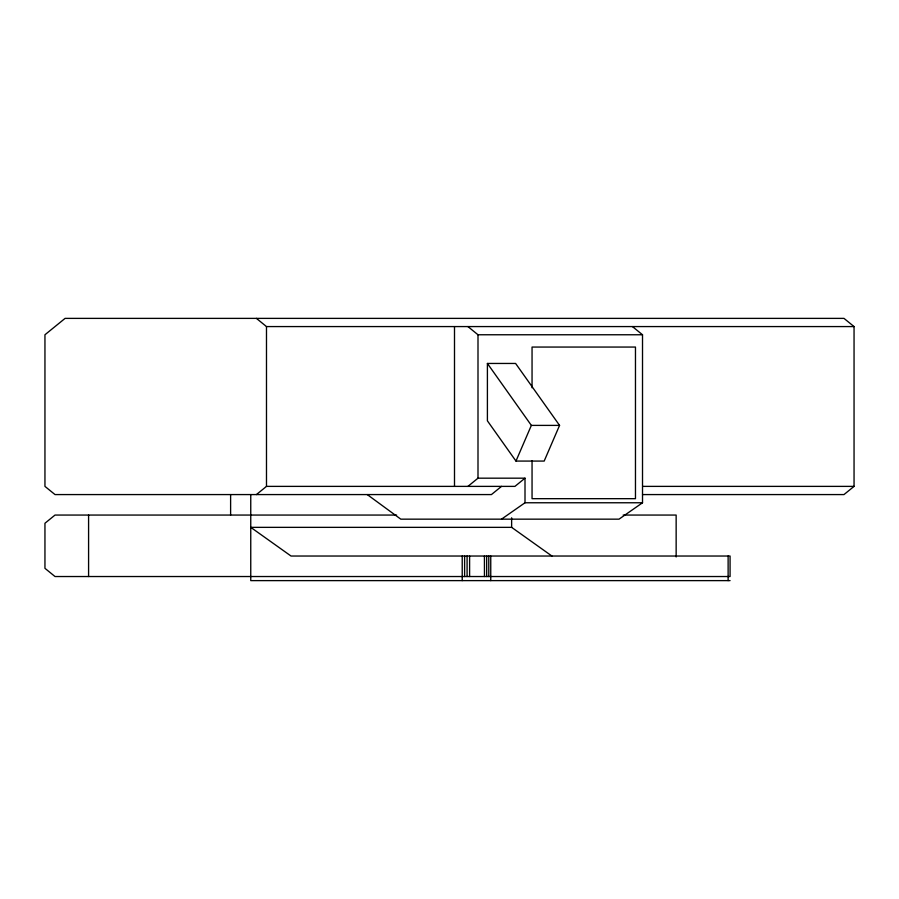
<?xml version="1.0" encoding="UTF-8"?>
<svg xmlns="http://www.w3.org/2000/svg" width="899" height="899" viewBox="0 0 899 899"><rect width="100%" height="100%" fill="white"/><g stroke="black" fill="none" stroke-linecap="round" stroke-linejoin="round"><path stroke-width="1.35" d="M464.614 576.529L464.614 556.032M467.087 576.529L467.087 556.032M469.604 576.529L469.604 556.032M515.97 461.075L531.354 425.396L487.404 363.454L515.599 363.454L559.56 425.396L544.176 461.075L515.97 461.075L487.404 420.822L487.404 363.454M256.417 494.574L266.486 486.381L514.936 486.381L525.005 478.178L525.005 502.766L501.507 519.161M467.929 486.381L477.998 478.178L525.005 478.178M501.507 486.381L491.438 494.574L55.019 494.574L44.95 486.381L44.95 334.765L65.088 318.381L843.981 318.381L854.05 326.573L854.05 486.381L843.981 494.574L642.527 494.574M632.447 326.573L642.515 334.765L642.515 502.766L619.018 519.161L400.808 519.161L367.253 494.574M256.417 318.381L266.486 326.573L854.05 326.573M467.929 326.573L477.998 334.765L642.515 334.765M531.354 425.396L559.56 425.396M642.807 486.381L854.05 486.381M525.005 502.766L642.515 502.766M396.628 515.06L55.019 515.06L44.95 523.252L44.95 568.325L55.019 576.529L730.067 576.529L730.067 556.032L291.029 556.032L250.754 527.353L511.632 527.353L551.907 556.032M623.176 515.06L676.149 515.06L676.149 556.964M730.067 580.619L250.754 580.619L250.754 494.574M488.775 556.032L488.798 576.529M486.662 556.032L486.685 576.529M484.426 556.032L484.46 576.529M728.123 556.032L728.123 580.619M532.051 387.772L532.051 347.059L635.469 347.059L635.469 498.675L532.051 498.675L532.051 460.771M511.632 517.79L511.632 527.353M490.753 556.032L490.753 580.619M477.998 334.765L477.998 478.178M462.221 556.032L462.221 580.619M454.501 326.573L454.501 486.381M266.486 326.573L266.486 486.381M230.616 494.574L230.616 515.06M88.585 515.06L88.585 576.529"/></g></svg>
